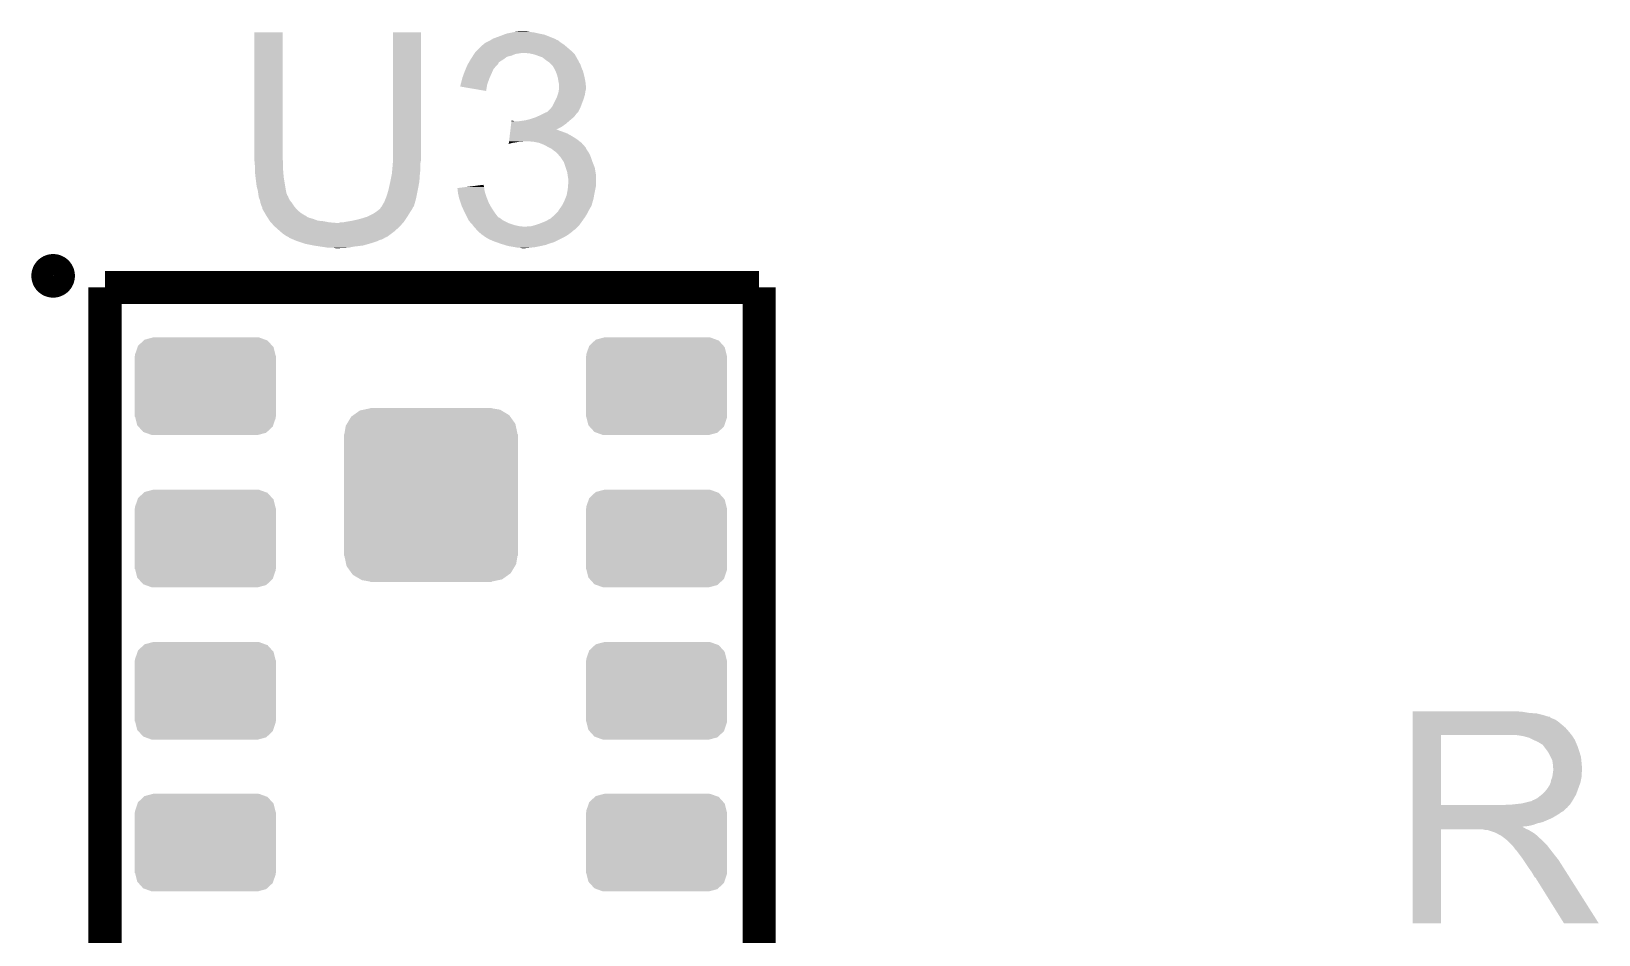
# Model space of a CAD drawing. Extents: x -1.3 to 24.2, y -3.9 to 53.4.
# Drawn here: x 9.59 to 16.81, y 40.82 to 44.97 of the extents above; entities that cross this region are included whole.
import ezdxf

# ---------------------------------------------------------------- set-up
doc = ezdxf.new("R2010")
doc.units = 0
doc.layers.get('0').update_dxf_attribs({"linetype": 'CONTINUOUS'})
doc.layers.add('LIGHT_RANGER_14CLICK_V101_GTO', color=9, linetype='CONTINUOUS')
doc.layers.add('LIGHT_RANGER_14CLICK_V101_GTS', color=11, linetype='CONTINUOUS')

# ---------------------------------------------------------------- blocks, each defined once
blk = doc.blocks.new('CUSTOM_80')
for points in [[(-0.36722, 0.360264), (-0.357476, 0.36722), (0.365228, 0.360264), (0.360262, 0.36722)], [(-0.357476, 0.36722), (-0.327346, 0.388728), (0.360262, 0.36722), (0.324182, 0.388728)], [(-0.327346, 0.388728), (-0.31029, 0.392304), (0.324182, 0.388728), (0.318182, 0.392304)], [(-0.31029, 0.392304), (-0.2794, 0.39878), (0.318182, 0.392304), (0.2794, 0.39878)], [(-0.2794, 0.39878), (-0.2794, 0.40005), (0.2794, 0.39878), (0.2794, 0.40005)], [(-0.39878, 0.2794), (-0.392304, 0.318184), (0.39878, 0.2794), (0.390648, 0.318184)], [(-0.392304, 0.318184), (-0.386844, 0.327346), (0.390648, 0.318184), (0.388726, 0.327346)], [(-0.386844, 0.327346), (-0.36722, 0.360264), (0.388726, 0.327346), (0.365228, 0.360264)], [(-0.40005, -0.2794), (-0.40005, 0.2794), (0.40005, -0.2794), (0.40005, 0.2794)], [(-0.390648, -0.318182), (-0.39878, -0.2794), (0.392304, -0.318182), (0.39878, -0.2794)], [(-0.388728, -0.327346), (-0.390648, -0.318182), (0.38684, -0.327346), (0.392304, -0.318182)], [(-0.36523, -0.360262), (-0.388728, -0.327346), (0.36722, -0.360262), (0.38684, -0.327346)], [(-0.360264, -0.36722), (-0.36523, -0.360262), (0.357472, -0.36722), (0.36722, -0.360262)], [(-0.324186, -0.388726), (-0.360264, -0.36722), (0.327346, -0.388726), (0.357472, -0.36722)], [(-0.318184, -0.392304), (-0.324186, -0.388726), (0.310282, -0.392304), (0.327346, -0.388726)], [(-0.2794, -0.39878), (-0.318184, -0.392304), (0.2794, -0.39878), (0.310282, -0.392304)], [(-0.2794, -0.40005), (-0.2794, -0.39878), (0.2794, -0.40005), (0.2794, -0.39878)]]:
    blk.add_solid(points)
blk = doc.blocks.new('CUSTOM_81')
for points in [[(-0.279916, 0.214178), (-0.24164, 0.224362), (0.275584, 0.214178), (0.24734, 0.224362)], [(-0.24164, 0.224362), (-0.24003, 0.22479), (0.24734, 0.224362), (0.24003, 0.22479)], [(-0.32385, 0.1397), (-0.323536, 0.147016), (0.32385, 0.1397), (0.322022, 0.147016)], [(-0.323536, 0.147016), (-0.31229, 0.17974), (0.322022, 0.147016), (0.313838, 0.17974)], [(-0.31229, 0.17974), (-0.31012, 0.186048), (0.313838, 0.17974), (0.308138, 0.186048)], [(-0.31012, 0.186048), (-0.284014, 0.210362), (0.308138, 0.186048), (0.286166, 0.210362)], [(-0.284014, 0.210362), (-0.279916, 0.214178), (0.286166, 0.210362), (0.275584, 0.214178)], [(-0.32512, -0.1397), (-0.32512, 0.1397), (0.32512, -0.1397), (0.32512, 0.1397)], [(-0.32202, -0.147016), (-0.32385, -0.1397), (0.323536, -0.147016), (0.32385, -0.1397)], [(-0.313838, -0.17974), (-0.32202, -0.147016), (0.312288, -0.17974), (0.323536, -0.147016)], [(-0.308136, -0.186048), (-0.313838, -0.17974), (0.31012, -0.186048), (0.312288, -0.17974)], [(-0.286166, -0.210362), (-0.308136, -0.186048), (0.284012, -0.210362), (0.31012, -0.186048)], [(-0.275582, -0.214178), (-0.286166, -0.210362), (0.279916, -0.214178), (0.284012, -0.210362)], [(-0.24734, -0.224362), (-0.275582, -0.214178), (0.241638, -0.224362), (0.279916, -0.214178)], [(-0.24003, -0.22479), (-0.24734, -0.224362), (0.24003, -0.22479), (0.241638, -0.224362)]]:
    blk.add_solid(points)

msp = doc.modelspace()

# ---------------------------------------------------------------- linework, layer by layer
at = {"layer": 'LIGHT_RANGER_14CLICK_V101_GTO', "const_width": 0.09906}
msp.add_lwpolyline([(9.6393, 43.84802, 1), (9.7409, 43.84802, 1)], format="xyb", close=True, dxfattribs=at)
at = {"layer": 'LIGHT_RANGER_14CLICK_V101_GTO', "const_width": 0.1524}
for points in [[(9.92886, 37.99332), (9.92886, 43.79468)], [(9.92886, 37.99332), (12.9413, 37.99332), (12.9413, 43.79468)], [(9.92886, 43.79468), (12.9413, 43.79468)]]:
    msp.add_lwpolyline(points, dxfattribs=at)
at = {"layer": 'LIGHT_RANGER_14CLICK_V101_GTO'}
for points in [[(10.6172, 44.383958), (10.617222, 44.968136), (10.74674, 44.383958), (10.74674, 44.968136)], [(10.617222, 44.968136), (10.617224, 44.96816), (10.74674, 44.968136), (10.617224, 44.96816)], [(11.25474, 44.40428), (11.254762, 44.968136), (11.38428, 44.40428), (11.38428, 44.968136)], [(11.254762, 44.968136), (11.254764, 44.96816), (11.38428, 44.968136), (11.254764, 44.96816)], [(11.777982, 44.96308), (11.80338, 44.96816), (11.92784, 44.96308), (11.904978, 44.96816)], [(11.80338, 44.96816), (11.81608, 44.9707), (11.904978, 44.96816), (11.88466, 44.9707)], [(11.81608, 44.9707), (11.836402, 44.97324), (11.88466, 44.9707), (11.869422, 44.97324)], [(11.640822, 44.884342), (11.65606, 44.89958), (12.07516, 44.884342), (12.05738, 44.89958)], [(11.65606, 44.89958), (11.666224, 44.909742), (12.05738, 44.89958), (12.045186, 44.909742)], [(11.666224, 44.909742), (11.671294, 44.91228), (12.045186, 44.909742), (12.04214, 44.91228)], [(11.671294, 44.91228), (11.671298, 44.912282), (12.04214, 44.91228), (12.042138, 44.912282)], [(11.671298, 44.912282), (11.67638, 44.91736), (12.042138, 44.912282), (12.03452, 44.91736)], [(11.67638, 44.91736), (11.684002, 44.92244), (12.03452, 44.91736), (12.0269, 44.92244)], [(11.684002, 44.92244), (11.704314, 44.932598), (12.0269, 44.92244), (12.014202, 44.932598)], [(11.704314, 44.932598), (11.704318, 44.9326), (12.014202, 44.932598), (12.014198, 44.9326)], [(11.704318, 44.9326), (11.70855, 44.93514), (12.014198, 44.9326), (12.006584, 44.93514)], [(11.70855, 44.93514), (11.712778, 44.937676), (12.006584, 44.93514), (12.004038, 44.937676)], [(11.712778, 44.937676), (11.717018, 44.94022), (12.004038, 44.937676), (11.99768, 44.94022)], [(11.717018, 44.94022), (11.74496, 44.95038), (11.99768, 44.94022), (11.972284, 44.95038)], [(11.74496, 44.95038), (11.764766, 44.957998), (11.972284, 44.95038), (11.953242, 44.957998)], [(11.764766, 44.957998), (11.777982, 44.96308), (11.953242, 44.957998), (11.92784, 44.96308)], [(11.59764, 44.818302), (11.599118, 44.820838), (11.734802, 44.818302), (11.737338, 44.820838)], [(11.599118, 44.820838), (11.60356, 44.828454), (11.737338, 44.820838), (11.742416, 44.828454)], [(11.60356, 44.828454), (11.605038, 44.830988), (11.742416, 44.828454), (11.74242, 44.830988)], [(11.605038, 44.830988), (11.612454, 44.8437), (11.74242, 44.830988), (11.76274, 44.8437)], [(11.612454, 44.8437), (11.615418, 44.84878), (11.76274, 44.8437), (11.76985, 44.84878)], [(11.615418, 44.84878), (11.620496, 44.856398), (11.76985, 44.84878), (11.780516, 44.856398)], [(11.620496, 44.856398), (11.623884, 44.86148), (11.780516, 44.856398), (11.800838, 44.86148)], [(11.623884, 44.86148), (11.628964, 44.869098), (11.800838, 44.86148), (11.818618, 44.869098)], [(11.628964, 44.869098), (11.630658, 44.87164), (11.818618, 44.869098), (11.8364, 44.87164)], [(11.630658, 44.87164), (11.632352, 44.87418), (11.8364, 44.87164), (11.849098, 44.87418)], [(11.632352, 44.87418), (11.635742, 44.879262), (12.085322, 44.87418), (12.08024, 44.879262)], [(11.635742, 44.879262), (11.640822, 44.884342), (12.08024, 44.879262), (12.07516, 44.884342)], [(11.884658, 44.87164), (11.859262, 44.87418), (12.087862, 44.87164), (12.085322, 44.87418)], [(11.907518, 44.86656), (11.884658, 44.87164), (12.092942, 44.86656), (12.087862, 44.87164)], [(11.907524, 44.866558), (11.907518, 44.86656), (12.092942, 44.866558), (12.092942, 44.86656)], [(11.92784, 44.85894), (11.907524, 44.866558), (12.097176, 44.85894), (12.092942, 44.866558)], [(11.94308, 44.85386), (11.92784, 44.85894), (12.099998, 44.85386), (12.097176, 44.85894)], [(11.955778, 44.843702), (11.94308, 44.85386), (12.105642, 44.843702), (12.099998, 44.85386)], [(11.95578, 44.8437), (11.955778, 44.843702), (12.105644, 44.8437), (12.105642, 44.843702)], [(11.959172, 44.841156), (11.95578, 44.8437), (12.10818, 44.841156), (12.105644, 44.8437)], [(11.96594, 44.83608), (11.959172, 44.841156), (12.109874, 44.83608), (12.10818, 44.841156)], [(11.969754, 44.833538), (11.96594, 44.83608), (12.11072, 44.833538), (12.109874, 44.83608)], [(11.97356, 44.831), (11.969754, 44.833538), (12.112244, 44.831), (12.11072, 44.833538)], [(11.983716, 44.820842), (11.97356, 44.831), (12.11834, 44.820842), (12.112244, 44.831)], [(11.991338, 44.813218), (11.983716, 44.820842), (12.120882, 44.813218), (12.11834, 44.820842)], [(11.569698, 44.73956), (11.574146, 44.75734), (11.692774, 44.73956), (11.69924, 44.75734)], [(11.574146, 44.75734), (11.574782, 44.75988), (11.69924, 44.75734), (11.700368, 44.75988)], [(11.574782, 44.75988), (11.58217, 44.7802), (11.700368, 44.75988), (11.7094, 44.7802)], [(11.58217, 44.7802), (11.58494, 44.787818), (11.7094, 44.7802), (11.712664, 44.787818)], [(11.58494, 44.787818), (11.589172, 44.797978), (11.712664, 44.787818), (11.71702, 44.797978)], [(11.589172, 44.797978), (11.594462, 44.810678), (11.71702, 44.797978), (11.727178, 44.810678)], [(11.594462, 44.810678), (11.59764, 44.818302), (11.727178, 44.810678), (11.734802, 44.818302)], [(11.995692, 44.805602), (11.991338, 44.813218), (12.12342, 44.805602), (12.120882, 44.813218)], [(12.0015, 44.795442), (11.995692, 44.805602), (12.127774, 44.795442), (12.12342, 44.805602)], [(12.004768, 44.787818), (12.0015, 44.795442), (12.13104, 44.787818), (12.127774, 44.795442)], [(12.00912, 44.777662), (12.004768, 44.787818), (12.13358, 44.777662), (12.13104, 44.787818)], [(12.012024, 44.7675), (12.00912, 44.777662), (12.13612, 44.7675), (12.13358, 44.777662)], [(12.0142, 44.759882), (12.012024, 44.7675), (12.137644, 44.759882), (12.13612, 44.7675)], [(12.01674, 44.74464), (12.0142, 44.759882), (12.140692, 44.74464), (12.137644, 44.759882)], [(11.56462, 44.71926), (11.564622, 44.721784), (11.687382, 44.71926), (11.687804, 44.721784)], [(11.683976, 44.698924), (11.56462, 44.71926), (11.683976, 44.698924), (11.687382, 44.71926)], [(11.564622, 44.721784), (11.56716, 44.726864), (11.687804, 44.721784), (11.688654, 44.726864)], [(11.56716, 44.729398), (11.567162, 44.731942), (11.68908, 44.729398), (11.690004, 44.731942)], [(11.56716, 44.726864), (11.56716, 44.729398), (11.688654, 44.726864), (11.68908, 44.729398)], [(11.567162, 44.731942), (11.569698, 44.73956), (11.690004, 44.731942), (11.692774, 44.73956)], [(12.00912, 44.668442), (12.013352, 44.681138), (12.135032, 44.668442), (12.13866, 44.681138)], [(12.013352, 44.681138), (12.01674, 44.6913), (12.13866, 44.681138), (12.140352, 44.6913)], [(12.01725, 44.7421), (12.01674, 44.74464), (12.1412, 44.7421), (12.140692, 44.74464)], [(12.01674, 44.6913), (12.017586, 44.69638), (12.140352, 44.6913), (12.1412, 44.69638)], [(12.01928, 44.731942), (12.01725, 44.7421), (12.14233, 44.731942), (12.1412, 44.7421)], [(12.017586, 44.69638), (12.019278, 44.706538), (12.1412, 44.69638), (12.14374, 44.706538)], [(12.019278, 44.706538), (12.01928, 44.706542), (12.14374, 44.706538), (12.14374, 44.706542)], [(12.01928, 44.719238), (12.01928, 44.731942), (12.14374, 44.719238), (12.14233, 44.731942)], [(12.01928, 44.706542), (12.01928, 44.719238), (12.14374, 44.706542), (12.14374, 44.719238)], [(11.964672, 44.602402), (11.968482, 44.604942), (12.108178, 44.602402), (12.109448, 44.604942)], [(11.968482, 44.604942), (11.978642, 44.615102), (12.109448, 44.604942), (12.114528, 44.615102)], [(11.978642, 44.615102), (11.984736, 44.62272), (12.114528, 44.615102), (12.11834, 44.62272)], [(11.984736, 44.62272), (11.988802, 44.627802), (12.11834, 44.62272), (12.120244, 44.627802)], [(11.988802, 44.627802), (12.006578, 44.66336), (12.120244, 44.627802), (12.13358, 44.66336)], [(12.006578, 44.66336), (12.00912, 44.668442), (12.13358, 44.66336), (12.135032, 44.668442)], [(11.796014, 44.52112), (11.79753, 44.53382), (12.00668, 44.52112), (12.031978, 44.53382)], [(11.79753, 44.53382), (11.799044, 44.54652), (12.031978, 44.53382), (12.049762, 44.54652)], [(11.799044, 44.54652), (11.800558, 44.55922), (12.049762, 44.54652), (12.064576, 44.55922)], [(11.800558, 44.55922), (11.80086, 44.561758), (11.813544, 44.55922), (11.808464, 44.561758)], [(11.80086, 44.561758), (11.800862, 44.56176), (11.808464, 44.561758), (11.800862, 44.56176)], [(11.83132, 44.55922), (11.8491, 44.56176), (12.064576, 44.55922), (12.06754, 44.56176)], [(11.8491, 44.56176), (11.86688, 44.5643), (12.06754, 44.56176), (12.070588, 44.5643)], [(11.86688, 44.5643), (11.887198, 44.56938), (12.070588, 44.5643), (12.076684, 44.56938)], [(11.887198, 44.56938), (11.902438, 44.57446), (12.076684, 44.56938), (12.08278, 44.57446)], [(11.902438, 44.57446), (11.910058, 44.577), (12.08278, 44.57446), (12.085318, 44.577)], [(11.910058, 44.577), (11.927204, 44.58462), (12.085318, 44.577), (12.092938, 44.58462)], [(11.927204, 44.58462), (11.93292, 44.58716), (12.092938, 44.58462), (12.094842, 44.58716)], [(11.93292, 44.58716), (11.948158, 44.594778), (12.094842, 44.58716), (12.10056, 44.594778)], [(11.948158, 44.594778), (11.958324, 44.59986), (12.10056, 44.594778), (12.105638, 44.59986)], [(11.958324, 44.59986), (11.960866, 44.599864), (12.105638, 44.59986), (12.10564, 44.599864)], [(11.960866, 44.599864), (11.964672, 44.602402), (12.10564, 44.599864), (12.108178, 44.602402)], [(11.788144, 44.455114), (11.788744, 44.46016), (11.788144, 44.455114), (11.805918, 44.46016)], [(11.788744, 44.46016), (11.789048, 44.4627), (11.805918, 44.46016), (11.8237, 44.4627)], [(11.789048, 44.4627), (11.78935, 44.46524), (11.8237, 44.4627), (11.836398, 44.46524)], [(11.78935, 44.46524), (11.789654, 44.46778), (11.849098, 44.46524), (11.859258, 44.46778)], [(11.789654, 44.46778), (11.790866, 44.47794), (12.113624, 44.46778), (12.10056, 44.47794)], [(11.790866, 44.47794), (11.79238, 44.49064), (12.10056, 44.47794), (12.08024, 44.49064)], [(11.79238, 44.49064), (11.793894, 44.50334), (12.08024, 44.49064), (12.057382, 44.50334)], [(11.793894, 44.50334), (11.794802, 44.51096), (12.057382, 44.50334), (12.03706, 44.51096)], [(11.794802, 44.51096), (11.795408, 44.51604), (12.03706, 44.51096), (12.021822, 44.51604)], [(11.795408, 44.51604), (11.796014, 44.521118), (12.021822, 44.51604), (12.011664, 44.521118)], [(11.796014, 44.521118), (11.796014, 44.52112), (12.011664, 44.521118), (12.00668, 44.52112)], [(11.90244, 44.46524), (11.871962, 44.46778), (12.11689, 44.46524), (12.113624, 44.46778)], [(11.927838, 44.46016), (11.90244, 44.46524), (12.12342, 44.46016), (12.11689, 44.46524)], [(11.95324, 44.45), (11.927838, 44.46016), (12.13245, 44.45), (12.12342, 44.46016)], [(11.25474, 44.381418), (11.25474, 44.40428), (11.38428, 44.381418), (11.38428, 44.40428)], [(11.971022, 44.43984), (11.95324, 44.45), (12.14148, 44.43984), (12.13245, 44.45)], [(11.97611, 44.437296), (11.971022, 44.43984), (12.14374, 44.437296), (12.14148, 44.43984)], [(11.981194, 44.434754), (11.97611, 44.437296), (12.143744, 44.434754), (12.14374, 44.437296)], [(11.986258, 44.432222), (11.981194, 44.434754), (12.145434, 44.432222), (12.143744, 44.434754)], [(11.99896, 44.42206), (11.986258, 44.432222), (12.152208, 44.42206), (12.145434, 44.432222)], [(12.00658, 44.41698), (11.99896, 44.42206), (12.155596, 44.41698), (12.152208, 44.42206)], [(12.009122, 44.41444), (12.00658, 44.41698), (12.157288, 44.41444), (12.155596, 44.41698)], [(12.011344, 44.411902), (12.009122, 44.41444), (12.15898, 44.411902), (12.157288, 44.41444)], [(12.0269, 44.394122), (12.011344, 44.411902), (12.1666, 44.394122), (12.15898, 44.411902)], [(12.026902, 44.39412), (12.0269, 44.394122), (12.1666, 44.39412), (12.1666, 44.394122)], [(12.042138, 44.371264), (12.026902, 44.39412), (12.17422, 44.371264), (12.1666, 44.39412)], [(10.6172, 44.376338), (10.6172, 44.383958), (10.748646, 44.376338), (10.74674, 44.383958)], [(10.617432, 44.373798), (10.6172, 44.376338), (10.74928, 44.373798), (10.748646, 44.376338)], [(10.61974, 44.3484), (10.617432, 44.373798), (10.74928, 44.3484), (10.74928, 44.373798)], [(10.61974, 44.33316), (10.61974, 44.3484), (10.74928, 44.33316), (10.74928, 44.3484)], [(10.61974, 44.323002), (10.61974, 44.33316), (10.750128, 44.323002), (10.74928, 44.33316)], [(10.621998, 44.30268), (10.61974, 44.323002), (10.75182, 44.30268), (10.750128, 44.323002)], [(11.24458, 44.28998), (11.24966, 44.315378), (11.377168, 44.28998), (11.37886, 44.315378)], [(11.24966, 44.315378), (11.250168, 44.320462), (11.37886, 44.315378), (11.3792, 44.320462)], [(11.250168, 44.320462), (11.25169, 44.335698), (11.3792, 44.320462), (11.38174, 44.335698)], [(11.25169, 44.335698), (11.2522, 44.34078), (11.38174, 44.335698), (11.38174, 44.34078)], [(11.2522, 44.34078), (11.254528, 44.368718), (11.38174, 44.34078), (11.38174, 44.368718)], [(11.254528, 44.368718), (11.25474, 44.371258), (11.38174, 44.368718), (11.382248, 44.371258)], [(11.25474, 44.371258), (11.25474, 44.381418), (11.382248, 44.371258), (11.38428, 44.381418)], [(12.04214, 44.37126), (12.042138, 44.371264), (12.17422, 44.37126), (12.17422, 44.371264)], [(12.050608, 44.345858), (12.04214, 44.37126), (12.18438, 44.345858), (12.17422, 44.37126)], [(12.057378, 44.325542), (12.050608, 44.345858), (12.187766, 44.325542), (12.18438, 44.345858)], [(12.058832, 44.315378), (12.057378, 44.325542), (12.18946, 44.315378), (12.187766, 44.325542)], [(12.05992, 44.30776), (12.058832, 44.315378), (12.18946, 44.30776), (12.18946, 44.315378)], [(10.62228, 44.30014), (10.621998, 44.30268), (10.752244, 44.30014), (10.75182, 44.30268)], [(10.62736, 44.259502), (10.62228, 44.30014), (10.759018, 44.259502), (10.752244, 44.30014)], [(10.63244, 44.241722), (10.62736, 44.259502), (10.76198, 44.241722), (10.759018, 44.259502)], [(11.233694, 44.24172), (11.23442, 44.244258), (11.36904, 44.24172), (11.369514, 44.244258)], [(11.23442, 44.244258), (11.242886, 44.282358), (11.369514, 44.244258), (11.37666, 44.282358)], [(11.242886, 44.282358), (11.24458, 44.28998), (11.37666, 44.282358), (11.377168, 44.28998)], [(11.55194, 44.251878), (11.591788, 44.256958), (11.675534, 44.251878), (11.673842, 44.256958)], [(11.552222, 44.249336), (11.55194, 44.251878), (11.67638, 44.249336), (11.675534, 44.251878)], [(11.553062, 44.241718), (11.552222, 44.249336), (11.67638, 44.241718), (11.67638, 44.249336)], [(11.591788, 44.256958), (11.631622, 44.262036), (11.673842, 44.256958), (11.67384, 44.262036)], [(11.631622, 44.262036), (11.651532, 44.264574), (11.67384, 44.262036), (11.671306, 44.264574)], [(11.651532, 44.264574), (11.6713, 44.267094), (11.671306, 44.264574), (11.6713, 44.267094)], [(12.0553, 44.2214), (12.05992, 44.246798), (12.18184, 44.2214), (12.186918, 44.246798)], [(12.06246, 44.292522), (12.05992, 44.30776), (12.18946, 44.292522), (12.18946, 44.30776)], [(12.05992, 44.246798), (12.060978, 44.259498), (12.186918, 44.246798), (12.18946, 44.259498)], [(12.060978, 44.259498), (12.06246, 44.277278), (12.18946, 44.259498), (12.18946, 44.277278)], [(12.06246, 44.277278), (12.06246, 44.292522), (12.18946, 44.277278), (12.18946, 44.292522)], [(10.632442, 44.24172), (10.63244, 44.241722), (10.76198, 44.24172), (10.76198, 44.241722)], [(10.634256, 44.229018), (10.632442, 44.24172), (10.764522, 44.229018), (10.76198, 44.24172)], [(10.63498, 44.22394), (10.634256, 44.229018), (10.766556, 44.22394), (10.764522, 44.229018)], [(10.63625, 44.216322), (10.63498, 44.22394), (10.769604, 44.216322), (10.766556, 44.22394)], [(10.636676, 44.213776), (10.63625, 44.216322), (10.77214, 44.213776), (10.769604, 44.216322)], [(10.63752, 44.208702), (10.636676, 44.213776), (10.773834, 44.208702), (10.77214, 44.213776)], [(10.638538, 44.20616), (10.63752, 44.208702), (10.77468, 44.20616), (10.773834, 44.208702)], [(10.642598, 44.196002), (10.638538, 44.20616), (10.77976, 44.196002), (10.77468, 44.20616)], [(10.64514, 44.183302), (10.642598, 44.196002), (10.78992, 44.183302), (10.77976, 44.196002)], [(10.645142, 44.1833), (10.64514, 44.183302), (10.78992, 44.1833), (10.78992, 44.183302)], [(10.65022, 44.168062), (10.645142, 44.1833), (10.80008, 44.168062), (10.78992, 44.1833)], [(11.203942, 44.168064), (11.209022, 44.178222), (11.351256, 44.168064), (11.35416, 44.178222)], [(11.209022, 44.178222), (11.2141, 44.185838), (11.35416, 44.178222), (11.356336, 44.185838)], [(11.2141, 44.185838), (11.221212, 44.20362), (11.356336, 44.185838), (11.36142, 44.20362)], [(11.221212, 44.20362), (11.22426, 44.211238), (11.36142, 44.20362), (11.362942, 44.211238)], [(11.22426, 44.211238), (11.22934, 44.22648), (11.362942, 44.211238), (11.365992, 44.22648)], [(11.22934, 44.22648), (11.233694, 44.24172), (11.365992, 44.22648), (11.36904, 44.24172)], [(11.55418, 44.231562), (11.553062, 44.241718), (11.67892, 44.231562), (11.67638, 44.241718)], [(11.55446, 44.229022), (11.55418, 44.231562), (11.679768, 44.229022), (11.67892, 44.231562)], [(11.558976, 44.2087), (11.55446, 44.229022), (11.68654, 44.2087), (11.679768, 44.229022)], [(11.55954, 44.206162), (11.558976, 44.2087), (11.687556, 44.206162), (11.68654, 44.2087)], [(11.567162, 44.183298), (11.55954, 44.206162), (11.6967, 44.183298), (11.687556, 44.206162)], [(11.57224, 44.168062), (11.567162, 44.183298), (11.705166, 44.168062), (11.6967, 44.183298)], [(12.021818, 44.15536), (12.032702, 44.170598), (12.16043, 44.15536), (12.16914, 44.170598)], [(12.032702, 44.170598), (12.03452, 44.173142), (12.16914, 44.170598), (12.169866, 44.173142)], [(12.03452, 44.173142), (12.04468, 44.19346), (12.169866, 44.173142), (12.175672, 44.19346)], [(12.04468, 44.19346), (12.049758, 44.206158), (12.175672, 44.19346), (12.1793, 44.206158)], [(12.049758, 44.206158), (12.05484, 44.218862), (12.1793, 44.206158), (12.181416, 44.218862)], [(12.05484, 44.218862), (12.0553, 44.2214), (12.181416, 44.218862), (12.18184, 44.2214)], [(10.650222, 44.16806), (10.65022, 44.168062), (10.80008, 44.16806), (10.80008, 44.168062)], [(10.652758, 44.162984), (10.650222, 44.16806), (10.80431, 44.162984), (10.80008, 44.16806)], [(10.65276, 44.157902), (10.652758, 44.162984), (10.808544, 44.157902), (10.80431, 44.162984)], [(10.655726, 44.152818), (10.65276, 44.157902), (10.81278, 44.152818), (10.808544, 44.157902)], [(10.664614, 44.13758), (10.655726, 44.152818), (10.830562, 44.13758), (10.81278, 44.152818)], [(10.67054, 44.12742), (10.664614, 44.13758), (10.846818, 44.12742), (10.830562, 44.13758)], [(10.672158, 44.12488), (10.67054, 44.12742), (10.850882, 44.12488), (10.846818, 44.12742)], [(10.672162, 44.124874), (10.672158, 44.12488), (10.853426, 44.124874), (10.850882, 44.12488)], [(10.67539, 44.1198), (10.672162, 44.124874), (10.858504, 44.1198), (10.853426, 44.124874)], [(10.678624, 44.114718), (10.67539, 44.1198), (10.8712, 44.114718), (10.858504, 44.1198)], [(10.681856, 44.10964), (10.678624, 44.114718), (10.88898, 44.10964), (10.8712, 44.114718)], [(10.686706, 44.10202), (10.681856, 44.10964), (10.909302, 44.10202), (10.88898, 44.10964)], [(10.68832, 44.099482), (10.686706, 44.10202), (10.934682, 44.099482), (10.909302, 44.10202)], [(10.688322, 44.09948), (10.68832, 44.099482), (10.9347, 44.09948), (10.934682, 44.099482)], [(10.692838, 44.0944), (10.688322, 44.09948), (10.9601, 44.0944), (10.9347, 44.09948)], [(11.03884, 44.09694), (11.06932, 44.10202), (11.305538, 44.09694), (11.308926, 44.10202)], [(11.06932, 44.10202), (11.102338, 44.10964), (11.308926, 44.10202), (11.314006, 44.10964)], [(11.102338, 44.10964), (11.13536, 44.1198), (11.314006, 44.10964), (11.32078, 44.1198)], [(11.13536, 44.1198), (11.165842, 44.135042), (11.32078, 44.1198), (11.330306, 44.135042)], [(11.165842, 44.135042), (11.173458, 44.14012), (11.330306, 44.135042), (11.33348, 44.14012)], [(11.173458, 44.14012), (11.18108, 44.1452), (11.33348, 44.14012), (11.336866, 44.1452)], [(11.18108, 44.1452), (11.193776, 44.155358), (11.336866, 44.1452), (11.343638, 44.155358)], [(11.193776, 44.155358), (11.19378, 44.15536), (11.343638, 44.155358), (11.343638, 44.15536)], [(11.19378, 44.15536), (11.196322, 44.157904), (11.343638, 44.15536), (11.34491, 44.157904)], [(11.196322, 44.157904), (11.198862, 44.162978), (11.34491, 44.157904), (11.347448, 44.162978)], [(11.198862, 44.162978), (11.201396, 44.165516), (11.347448, 44.162978), (11.348718, 44.165516)], [(11.201396, 44.165516), (11.203938, 44.16806), (11.348718, 44.165516), (11.351256, 44.16806)], [(11.203938, 44.16806), (11.203942, 44.168064), (11.351256, 44.16806), (11.351256, 44.168064)], [(11.575758, 44.16044), (11.57224, 44.168062), (11.7094, 44.16044), (11.705166, 44.168062)], [(11.586308, 44.13758), (11.575758, 44.16044), (11.72464, 44.13758), (11.7094, 44.16044)], [(11.58748, 44.13504), (11.586308, 44.13758), (11.726548, 44.13504), (11.72464, 44.13758)], [(11.59637, 44.11726), (11.58748, 44.13504), (11.73989, 44.11726), (11.726548, 44.13504)], [(11.596372, 44.117256), (11.59637, 44.11726), (11.742426, 44.117256), (11.73989, 44.11726)], [(11.59891, 44.11218), (11.596372, 44.117256), (11.75004, 44.11218), (11.742426, 44.117256)], [(11.602718, 44.104562), (11.59891, 44.11218), (11.7602, 44.104562), (11.75004, 44.11218)], [(11.60272, 44.10456), (11.602718, 44.104562), (11.760202, 44.10456), (11.7602, 44.104562)], [(11.612878, 44.091862), (11.60272, 44.10456), (11.785598, 44.091862), (11.760202, 44.10456)], [(11.93292, 44.08932), (11.958322, 44.09948), (12.118702, 44.08932), (12.125958, 44.09948)], [(11.958322, 44.09948), (11.981178, 44.112182), (12.125958, 44.09948), (12.13503, 44.112182)], [(11.981178, 44.112182), (11.986894, 44.117262), (12.13503, 44.112182), (12.13866, 44.117262)], [(11.986894, 44.117262), (12.00404, 44.1325), (12.13866, 44.117262), (12.148182, 44.1325)], [(12.00404, 44.1325), (12.009122, 44.137582), (12.148182, 44.1325), (12.15136, 44.137582)], [(12.009122, 44.137582), (12.014202, 44.142662), (12.15136, 44.137582), (12.1539, 44.142662)], [(12.014202, 44.142662), (12.020294, 44.15282), (12.1539, 44.142662), (12.15898, 44.15282)], [(12.020294, 44.15282), (12.021818, 44.15536), (12.15898, 44.15282), (12.16043, 44.15536)], [(10.695096, 44.09186), (10.692838, 44.0944), (10.990578, 44.09186), (10.9601, 44.0944)], [(10.70864, 44.07662), (10.695096, 44.09186), (11.287476, 44.07662), (11.301024, 44.09186)], [(10.711544, 44.07408), (10.70864, 44.07662), (11.28522, 44.07408), (11.287476, 44.07662)], [(10.737666, 44.051222), (10.711544, 44.07408), (11.259822, 44.051222), (11.28522, 44.07408)], [(10.749278, 44.04106), (10.737666, 44.051222), (11.246272, 44.04106), (11.259822, 44.051222)], [(10.764518, 44.030902), (10.749278, 44.04106), (11.232726, 44.030902), (11.246272, 44.04106)], [(10.769602, 44.02836), (10.764518, 44.030902), (11.229338, 44.02836), (11.232726, 44.030902)], [(10.769614, 44.028354), (10.769602, 44.02836), (11.226794, 44.028354), (11.229338, 44.02836)], [(10.774676, 44.025822), (10.769614, 44.028354), (11.224258, 44.025822), (11.226794, 44.028354)], [(10.990578, 44.09186), (11.005822, 44.091862), (11.301024, 44.09186), (11.301026, 44.091862)], [(11.005822, 44.091862), (11.013444, 44.0944), (11.301026, 44.091862), (11.303282, 44.0944)], [(11.026142, 44.0944), (11.03883, 44.096938), (11.303282, 44.0944), (11.305538, 44.096938)], [(11.03883, 44.096938), (11.03884, 44.09694), (11.305538, 44.096938), (11.305538, 44.09694)], [(11.61542, 44.08932), (11.612878, 44.091862), (11.790682, 44.08932), (11.785598, 44.091862)], [(11.620498, 44.08424), (11.61542, 44.08932), (11.805922, 44.08424), (11.790682, 44.08932)], [(11.622404, 44.0817), (11.620498, 44.08424), (11.813542, 44.0817), (11.805922, 44.08424)], [(11.626216, 44.07662), (11.622404, 44.0817), (11.836402, 44.07662), (11.813542, 44.0817)], [(11.62812, 44.074082), (11.626216, 44.07662), (11.86178, 44.074082), (11.836402, 44.07662)], [(11.628122, 44.07408), (11.62812, 44.074082), (11.861798, 44.07408), (11.86178, 44.074082)], [(11.635738, 44.066458), (11.628122, 44.07408), (12.098018, 44.066458), (12.10564, 44.07408)], [(11.638278, 44.061384), (11.635738, 44.066458), (12.092944, 44.061384), (12.098018, 44.066458)], [(11.638282, 44.06138), (11.638278, 44.061384), (12.09294, 44.06138), (12.092944, 44.061384)], [(11.643364, 44.056298), (11.638282, 44.06138), (12.085318, 44.056298), (12.09294, 44.06138)], [(11.648442, 44.05122), (11.643364, 44.056298), (12.080238, 44.05122), (12.085318, 44.056298)], [(11.648442, 44.051218), (11.648442, 44.05122), (12.080234, 44.051218), (12.080238, 44.05122)], [(11.66368, 44.03852), (11.648442, 44.051218), (12.063306, 44.03852), (12.080234, 44.051218)], [(11.66724, 44.035978), (11.66368, 44.03852), (12.059918, 44.035978), (12.063306, 44.03852)], [(11.677904, 44.02836), (11.66724, 44.035978), (12.04722, 44.02836), (12.059918, 44.035978)], [(11.681458, 44.02582), (11.677904, 44.02836), (12.04214, 44.02582), (12.04722, 44.02836)], [(11.861798, 44.07408), (11.869422, 44.074082), (12.10564, 44.07408), (12.105642, 44.074082)], [(11.869422, 44.074082), (11.877044, 44.07662), (12.105642, 44.074082), (12.10818, 44.07662)], [(11.892284, 44.07662), (11.910052, 44.081698), (12.10818, 44.07662), (12.113258, 44.081698)], [(11.910052, 44.081698), (11.91006, 44.0817), (12.113258, 44.081698), (12.113258, 44.0817)], [(11.91006, 44.0817), (11.93292, 44.08932), (12.113258, 44.0817), (12.118702, 44.08932)], [(10.77468, 44.02582), (10.774676, 44.025822), (11.224256, 44.02582), (11.224258, 44.025822)], [(10.774684, 44.025816), (10.77468, 44.02582), (11.221714, 44.025816), (11.224256, 44.02582)], [(10.777222, 44.023282), (10.774684, 44.025816), (11.217912, 44.023282), (11.221714, 44.025816)], [(10.783154, 44.02074), (10.777222, 44.023282), (11.214098, 44.02074), (11.217912, 44.023282)], [(10.79501, 44.015658), (10.783154, 44.02074), (11.203938, 44.015658), (11.214098, 44.02074)], [(10.800932, 44.01312), (10.79501, 44.015658), (11.193778, 44.01312), (11.203938, 44.015658)], [(10.812782, 44.00804), (10.800932, 44.01312), (11.183618, 44.00804), (11.193778, 44.01312)], [(10.843266, 43.99788), (10.812782, 44.00804), (11.15314, 43.99788), (11.183618, 44.00804)], [(10.85088, 43.995342), (10.843266, 43.99788), (11.144256, 43.995342), (11.15314, 43.99788)], [(10.88898, 43.98772), (10.85088, 43.995342), (11.117578, 43.98772), (11.144256, 43.995342)], [(10.90549, 43.98518), (10.88898, 43.98772), (11.09726, 43.98518), (11.117578, 43.98772)], [(10.922, 43.98264), (10.90549, 43.98518), (11.0744, 43.98264), (11.09726, 43.98518)], [(10.93978, 43.9801), (10.922, 43.98264), (11.06297, 43.9801), (11.0744, 43.98264)], [(10.955018, 43.97756), (10.93978, 43.9801), (11.05154, 43.97756), (11.06297, 43.9801)], [(10.990578, 43.97502), (10.980418, 43.97756), (11.003282, 43.97502), (11.05154, 43.97756)], [(11.699238, 44.01566), (11.681458, 44.02582), (12.02182, 44.01566), (12.04214, 44.02582)], [(11.717022, 44.00804), (11.699238, 44.01566), (12.00658, 44.00804), (12.02182, 44.01566)], [(11.731252, 44.002958), (11.717022, 44.00804), (11.996418, 44.002958), (12.00658, 44.00804)], [(11.74547, 43.99788), (11.731252, 44.002958), (11.97864, 43.99788), (11.996418, 44.002958)], [(11.75258, 43.99534), (11.74547, 43.99788), (11.971866, 43.99534), (11.97864, 43.99788)], [(11.76909, 43.99026), (11.75258, 43.99534), (11.958318, 43.99026), (11.971866, 43.99534)], [(11.785598, 43.98518), (11.76909, 43.99026), (11.93546, 43.98518), (11.958318, 43.99026)], [(11.81608, 43.9801), (11.785598, 43.98518), (11.91006, 43.9801), (11.93546, 43.98518)], [(11.828778, 43.97756), (11.81608, 43.9801), (11.8872, 43.97756), (11.91006, 43.9801)], [(11.849098, 43.97502), (11.838938, 43.97756), (11.861802, 43.97502), (11.8872, 43.97756)], [(15.951222, 41.84142), (15.951224, 41.84396), (16.45666, 41.84142), (16.42872, 41.84396)], [(15.951222, 41.83634), (15.951222, 41.84142), (16.487138, 41.83634), (16.45666, 41.84142)], [(15.951222, 41.8338), (15.951222, 41.83634), (16.5227, 41.8338), (16.487138, 41.83634)], [(15.951222, 41.82618), (15.951222, 41.8338), (16.553178, 41.82618), (16.5227, 41.8338)], [(15.951222, 41.8211), (15.951222, 41.82618), (16.568422, 41.8211), (16.553178, 41.82618)], [(15.951222, 41.81856), (15.951222, 41.8211), (16.581122, 41.81856), (16.568422, 41.8211)], [(15.951222, 41.818536), (15.951222, 41.81856), (16.58366, 41.818536), (16.581122, 41.81856)], [(15.951222, 41.816014), (15.951222, 41.818536), (16.583676, 41.816014), (16.58366, 41.818536)], [(15.951222, 41.81094), (15.951222, 41.816014), (16.59382, 41.81094), (16.583676, 41.816014)], [(15.951222, 41.805858), (15.951222, 41.81094), (16.606522, 41.805858), (16.59382, 41.81094)], [(15.951222, 41.7957), (15.951222, 41.805858), (16.62176, 41.7957), (16.606522, 41.805858)], [(15.951222, 41.783), (15.951222, 41.7957), (16.637, 41.783), (16.62176, 41.7957)], [(15.951212, 41.412182), (15.95122, 41.73472), (16.08074, 41.412182), (16.080742, 41.73472)], [(15.95122, 41.747442), (15.951222, 41.76776), (16.67256, 41.747442), (16.654782, 41.76776)], [(15.95122, 41.73474), (15.95122, 41.747442), (16.682438, 41.73474), (16.67256, 41.747442)], [(15.95122, 41.73472), (15.95122, 41.73474), (16.080742, 41.73472), (16.38808, 41.73474)], [(15.951222, 41.76776), (15.951222, 41.783), (16.654782, 41.76776), (16.637, 41.783)], [(16.459202, 41.72966), (16.426182, 41.73474), (16.68639, 41.72966), (16.682438, 41.73474)], [(16.477836, 41.724578), (16.459202, 41.72966), (16.69034, 41.724578), (16.68639, 41.72966)], [(16.48714, 41.72204), (16.477836, 41.724578), (16.690344, 41.72204), (16.69034, 41.724578)], [(16.487152, 41.722034), (16.48714, 41.72204), (16.690344, 41.722034), (16.690344, 41.72204)], [(16.507456, 41.711882), (16.487152, 41.722034), (16.69796, 41.711882), (16.690344, 41.722034)], [(16.50746, 41.71188), (16.507456, 41.711882), (16.697962, 41.71188), (16.69796, 41.711882)], [(16.52524, 41.70426), (16.50746, 41.71188), (16.70101, 41.70426), (16.697962, 41.71188)], [(16.53371, 41.69918), (16.52524, 41.70426), (16.70304, 41.69918), (16.70101, 41.70426)], [(16.53794, 41.696642), (16.53371, 41.69918), (16.704128, 41.696642), (16.70304, 41.69918)], [(16.545564, 41.69156), (16.53794, 41.696642), (16.706306, 41.69156), (16.704128, 41.696642)], [(16.548104, 41.691552), (16.545564, 41.69156), (16.70631, 41.691552), (16.706306, 41.69156)], [(16.55572, 41.6814), (16.548104, 41.691552), (16.71066, 41.6814), (16.70631, 41.691552)], [(16.56334, 41.67124), (16.55572, 41.6814), (16.714048, 41.67124), (16.71066, 41.6814)], [(16.572412, 41.65854), (16.56334, 41.67124), (16.71828, 41.65854), (16.714048, 41.67124)], [(16.57604, 41.653458), (16.572412, 41.65854), (16.719806, 41.653458), (16.71828, 41.65854)], [(16.5862, 41.633138), (16.57604, 41.653458), (16.7259, 41.633138), (16.719806, 41.653458)], [(16.59382, 41.617896), (16.5862, 41.633138), (16.727426, 41.617896), (16.7259, 41.633138)], [(16.595272, 41.60774), (16.59382, 41.617896), (16.72844, 41.60774), (16.727426, 41.617896)], [(16.59636, 41.600118), (16.595272, 41.60774), (16.729076, 41.600118), (16.72844, 41.60774)], [(16.596362, 41.587418), (16.59636, 41.600118), (16.730134, 41.587418), (16.729076, 41.600118)], [(16.5989, 41.579796), (16.596362, 41.587418), (16.73077, 41.579796), (16.730134, 41.587418)], [(16.597446, 41.567096), (16.5989, 41.57726), (16.730978, 41.567096), (16.730978, 41.57726)], [(16.5989, 41.577262), (16.5989, 41.579796), (16.73098, 41.577262), (16.73077, 41.579796)], [(16.5989, 41.57726), (16.5989, 41.577262), (16.730978, 41.57726), (16.73098, 41.577262)], [(16.57604, 41.495978), (16.581118, 41.503598), (16.715968, 41.495978), (16.718738, 41.503598)], [(16.581118, 41.503598), (16.586198, 41.516298), (16.718738, 41.503598), (16.723356, 41.516298)], [(16.586198, 41.5163), (16.58874, 41.528998), (16.723358, 41.5163), (16.725898, 41.528998)], [(16.586198, 41.516298), (16.586198, 41.5163), (16.723356, 41.516298), (16.723358, 41.5163)], [(16.58874, 41.528998), (16.593818, 41.541698), (16.725898, 41.528998), (16.72844, 41.541698)], [(16.593818, 41.541698), (16.59672, 41.562016), (16.72844, 41.541698), (16.72844, 41.562016)], [(16.59672, 41.562016), (16.597446, 41.567096), (16.72844, 41.562016), (16.730978, 41.567096)], [(16.454118, 41.41978), (16.494758, 41.42994), (16.678486, 41.41978), (16.685262, 41.42994)], [(16.497296, 41.42994), (16.504916, 41.435018), (16.685262, 41.42994), (16.688224, 41.435018)], [(16.504916, 41.435018), (16.512538, 41.43756), (16.688224, 41.435018), (16.689706, 41.43756)], [(16.512538, 41.43756), (16.522698, 41.442638), (16.689706, 41.43756), (16.692668, 41.442638)], [(16.522698, 41.442638), (16.544922, 41.460418), (16.692668, 41.442638), (16.70304, 41.460418)], [(16.544922, 41.460418), (16.548098, 41.462958), (16.70304, 41.460418), (16.703962, 41.462958)], [(16.548098, 41.462958), (16.5608, 41.47566), (16.703962, 41.462958), (16.70858, 41.47566)], [(16.5608, 41.47566), (16.570958, 41.488358), (16.70858, 41.47566), (16.713198, 41.488358)], [(16.570958, 41.488358), (16.573498, 41.4909), (16.713198, 41.488358), (16.714122, 41.4909)], [(16.573498, 41.4909), (16.57604, 41.495978), (16.714122, 41.4909), (16.715968, 41.495978)], [(15.95121, 41.35628), (15.951212, 41.371518), (16.5989, 41.35628), (16.624298, 41.371518)], [(15.95121, 41.34866), (15.95121, 41.35628), (16.58366, 41.34866), (16.5989, 41.35628)], [(15.951212, 41.41216), (15.951212, 41.412182), (16.370298, 41.41216), (16.08074, 41.412182)], [(15.951212, 41.401996), (15.951212, 41.41216), (16.6624, 41.401996), (16.67256, 41.41216)], [(15.951212, 41.39946), (15.951212, 41.401996), (16.662376, 41.39946), (16.6624, 41.401996)], [(15.951212, 41.399454), (15.951212, 41.39946), (16.659854, 41.399454), (16.662376, 41.39946)], [(15.951212, 41.384218), (15.951212, 41.399454), (16.644616, 41.384218), (16.659854, 41.399454)], [(15.951212, 41.379138), (15.951212, 41.384218), (16.634462, 41.379138), (16.644616, 41.384218)], [(15.951212, 41.371518), (15.951212, 41.379138), (16.624298, 41.371518), (16.634462, 41.379138)], [(16.370298, 41.41216), (16.388064, 41.414698), (16.67256, 41.41216), (16.675098, 41.414698)], [(16.388064, 41.414698), (16.38808, 41.4147), (16.675098, 41.414698), (16.675098, 41.4147)], [(16.408398, 41.4147), (16.454118, 41.41978), (16.675098, 41.4147), (16.678486, 41.41978)], [(15.9512, 40.868624), (15.95121, 41.300376), (16.080716, 40.868624), (16.08074, 41.300376)], [(15.95121, 41.33342), (15.95121, 41.34866), (16.548098, 41.33342), (16.58366, 41.34866)], [(15.95121, 41.328338), (15.95121, 41.33342), (16.525238, 41.328338), (16.548098, 41.33342)], [(15.95121, 41.32072), (15.95121, 41.328338), (16.504918, 41.32072), (16.525238, 41.328338)], [(15.95121, 41.31564), (15.95121, 41.32072), (16.482058, 41.31564), (16.504918, 41.32072)], [(15.95121, 41.313062), (15.95121, 41.31564), (16.456694, 41.313062), (16.482058, 41.31564)], [(15.95121, 41.310558), (15.95121, 41.313062), (16.459204, 41.310558), (16.456694, 41.313062)], [(15.95121, 41.308018), (15.95121, 41.310558), (16.464282, 41.308018), (16.459204, 41.310558)], [(15.95121, 41.30294), (15.95121, 41.308018), (16.471898, 41.30294), (16.464282, 41.308018)], [(15.95121, 41.3004), (15.95121, 41.30294), (16.47825, 41.3004), (16.471898, 41.30294)], [(15.95121, 41.300376), (15.95121, 41.3004), (16.08074, 41.300376), (16.273778, 41.3004)], [(16.283938, 41.29786), (16.273778, 41.3004), (16.484602, 41.29786), (16.47825, 41.3004)], [(16.299174, 41.295326), (16.296636, 41.29786), (16.488826, 41.295326), (16.484602, 41.29786)], [(16.301716, 41.29532), (16.299174, 41.295326), (16.488836, 41.29532), (16.488826, 41.295326)], [(16.332198, 41.28516), (16.301716, 41.29532), (16.505768, 41.28516), (16.488836, 41.29532)], [(16.337278, 41.28262), (16.332198, 41.28516), (16.51, 41.28262), (16.505768, 41.28516)], [(16.342358, 41.28008), (16.337278, 41.28262), (16.513176, 41.28008), (16.51, 41.28262)], [(16.349978, 41.275002), (16.342358, 41.28008), (16.519524, 41.275002), (16.513176, 41.28008)], [(16.355056, 41.272462), (16.349978, 41.275002), (16.522698, 41.272462), (16.519524, 41.275002)], [(16.357596, 41.27246), (16.355056, 41.272462), (16.5227, 41.27246), (16.522698, 41.272462)], [(16.36014, 41.269922), (16.357596, 41.27246), (16.525238, 41.269922), (16.5227, 41.27246)], [(16.3703, 41.2623), (16.36014, 41.269922), (16.53286, 41.2623), (16.525238, 41.269922)], [(16.373476, 41.25976), (16.3703, 41.2623), (16.5354, 41.25976), (16.53286, 41.2623)], [(16.379828, 41.254678), (16.373476, 41.25976), (16.543022, 41.254678), (16.5354, 41.25976)], [(16.382998, 41.252142), (16.379828, 41.254678), (16.545558, 41.252142), (16.543022, 41.254678)], [(16.405862, 41.229278), (16.382998, 41.252142), (16.56842, 41.229278), (16.545558, 41.252142)], [(16.413478, 41.22166), (16.405862, 41.229278), (16.574136, 41.22166), (16.56842, 41.229278)], [(16.421098, 41.211498), (16.413478, 41.22166), (16.581758, 41.211498), (16.574136, 41.22166)], [(16.42237, 41.20896), (16.421098, 41.211498), (16.58366, 41.20896), (16.581758, 41.211498)], [(16.423634, 41.206436), (16.42237, 41.20896), (16.585624, 41.206436), (16.58366, 41.20896)], [(16.42617, 41.20642), (16.423634, 41.206436), (16.585636, 41.20642), (16.585624, 41.206436)], [(16.441416, 41.1861), (16.42617, 41.20642), (16.60144, 41.1861), (16.585636, 41.20642)], [(16.45666, 41.16578), (16.441416, 41.1861), (16.617696, 41.16578), (16.60144, 41.1861)], [(16.460048, 41.160698), (16.45666, 41.16578), (16.62176, 41.160698), (16.617696, 41.16578)], [(16.478674, 41.13276), (16.460048, 41.160698), (16.63954, 41.13276), (16.62176, 41.160698)], [(16.48714, 41.12006), (16.478674, 41.13276), (16.647598, 41.12006), (16.63954, 41.13276)], [(16.49984, 41.102282), (16.48714, 41.12006), (16.658878, 41.102282), (16.647598, 41.12006)], [(16.51, 41.084498), (16.49984, 41.102282), (16.67016, 41.084498), (16.658878, 41.102282)], [(16.51254, 41.079426), (16.51, 41.084498), (16.673378, 41.079426), (16.67016, 41.084498)], [(16.517614, 41.07688), (16.51254, 41.079426), (16.674994, 41.07688), (16.673378, 41.079426)], [(16.520162, 41.0718), (16.517614, 41.07688), (16.678216, 41.0718), (16.674994, 41.07688)], [(16.64716, 40.86861), (16.520162, 41.0718), (16.80713, 40.86861), (16.678216, 41.0718)], [(16.080716, 40.8686), (15.9512, 40.868624), (16.080716, 40.8686), (16.080716, 40.868624)], [(16.807136, 40.8686), (16.80713, 40.86861), (16.807136, 40.8686), (16.64716, 40.86861)]]:
    msp.add_solid(points, dxfattribs=at)

# ---------------------------------------------------------------- block references
at = {"layer": 'LIGHT_RANGER_14CLICK_V101_GTS'}
for name, p in [('CUSTOM_81', (10.39114, 43.34002)), ('CUSTOM_81', (12.46886, 43.34002)), ('CUSTOM_80', (11.43, 42.83964)), ('CUSTOM_81', (10.39114, 42.63898)), ('CUSTOM_81', (12.46886, 42.63898)), ('CUSTOM_81', (10.39114, 41.93794)), ('CUSTOM_81', (12.46886, 41.93794)), ('CUSTOM_81', (10.39114, 41.23944)), ('CUSTOM_81', (12.46886, 41.23944))]:
    msp.add_blockref(name, p, dxfattribs=at)

doc.saveas('drawing.dxf')
